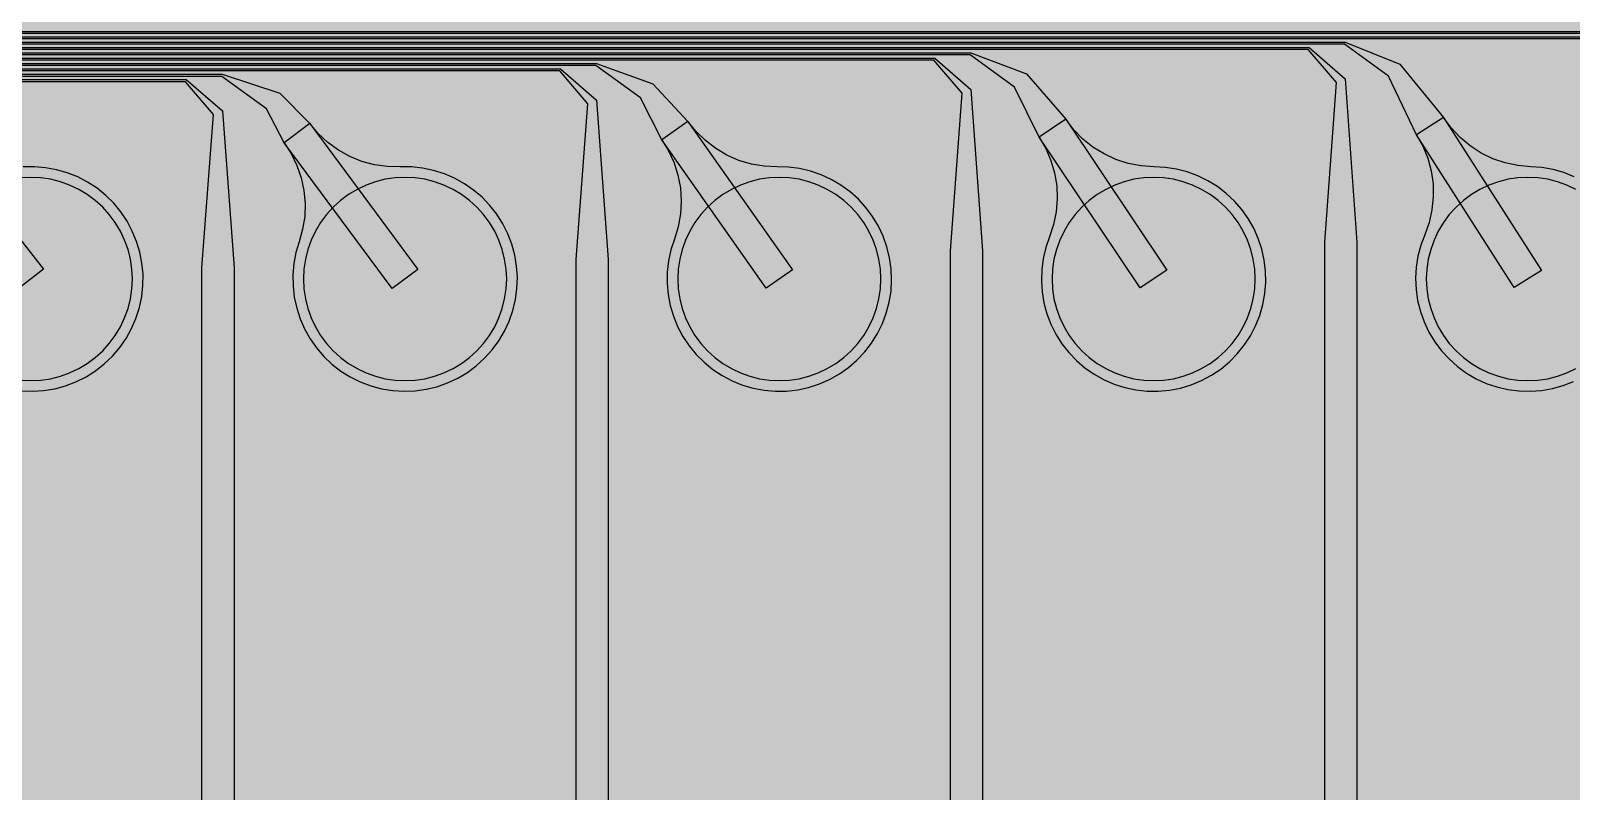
# Model space of a CAD drawing. Header units: metres. Extents: x -7220 to 10980, y -29667 to 1833.
# Drawn here: x -2607 to -1167, y -21631 to -20920 of the extents above; entities that cross this region are included whole.
import ezdxf

# ---------------------------------------------------------------- set-up
doc = ezdxf.new("R2010")
doc.units = ezdxf.units.M
for name, color, linetype in [('Metal1', 4, 'CONTINUOUS'), ('Polyimide', 7, 'CONTINUOUS'), ('Polyimide_Negative', 5, 'CONTINUOUS')]:
    doc.layers.add(name, color=color, linetype=linetype)

msp = doc.modelspace()

# ---------------------------------------------------------------- hatches: boundary and pattern name
at = {"layer": 'Polyimide'}
msp.add_hatch(color=7, dxfattribs=at).paths.add_polyline_path([(4099.4, -13861.6), (4142.6, -14152.8), (4214.2, -14438.4), (4313.4, -14715.5), (4439.2, -14981.7), (4590.6, -15234.2), (4766, -15470.7), (4963.7, -15688.8), (5181.8, -15886.5), (5418.3, -16061.9), (5670.8, -16213.3), (5936.9, -16339.1), (6214.1, -16438.3), (6499.7, -16509.9), (6790.9, -16553.1), (7085, -16567.5), (9980.4, -16567.5), (10058.8, -16571.4), (10136.4, -16582.9), (10212.6, -16601.9), (10286.5, -16628.4), (10357.5, -16662), (10424.8, -16702.3), (10487.9, -16749.1), (10546.1, -16801.8), (10598.8, -16860), (10645.6, -16923), (10685.9, -16990.4), (10719.5, -17061.4), (10745.9, -17135.3), (10765, -17211.4), (10776.5, -17289.1), (10780.4, -17367.5), (10780.4, -21957.3), (10741.6, -22012.9), (10706, -22070.6), (10673.6, -22130.1), (10644.5, -22191.4), (10618.9, -22254.2), (10596.8, -22318.2), (10578.3, -22383.5), (10563.4, -22449.6), (10552.2, -22516.5), (10544.7, -22583.8), (10541, -22651.5), (10541, -22719.3), (10544.7, -22787), (10552.2, -22854.4), (10563.4, -22921.2), (10578.3, -22987.4), (10596.8, -23052.6), (10618.9, -23116.7), (10644.5, -23179.5), (10673.6, -23240.7), (10706, -23300.3), (10741.6, -23357.9), (10780.4, -23413.5), (10780.4, -28667.5), (10776.5, -28745.9), (10765, -28823.6), (10745.9, -28899.7), (10719.5, -28973.6), (10685.9, -29044.6), (10645.6, -29112), (10598.8, -29175), (10546.1, -29233.2), (10487.9, -29285.9), (10424.8, -29332.7), (10357.5, -29373), (10286.5, -29406.6), (10212.6, -29433.1), (10136.4, -29452.1), (10058.8, -29463.6), (9980.4, -29467.5), (-6219.6, -29467.5), (-6298, -29463.6), (-6375.7, -29452.1), (-6451.9, -29433.1), (-6525.8, -29406.6), (-6596.7, -29373), (-6664.1, -29332.7), (-6727.1, -29285.9), (-6785.3, -29233.2), (-6838, -29175), (-6884.8, -29112), (-6925.2, -29044.6), (-6958.7, -28973.6), (-6985.2, -28899.7), (-7004.3, -28823.6), (-7015.8, -28745.9), (-7019.6, -28667.5), (-7019.6, -23426.3), (-6979.4, -23370.1), (-6942.3, -23311.6), (-6908.7, -23251.2), (-6878.5, -23189), (-6851.8, -23125.1), (-6828.8, -23059.9), (-6809.5, -22993.4), (-6794, -22926), (-6782.4, -22857.8), (-6774.6, -22789.1), (-6770.7, -22720), (-6770.7, -22650.8), (-6774.6, -22581.8), (-6782.4, -22513), (-6794, -22444.8), (-6809.5, -22377.4), (-6828.8, -22311), (-6851.8, -22245.7), (-6878.5, -22181.9), (-6908.7, -22119.7), (-6942.3, -22059.2), (-6979.4, -22000.8), (-7019.6, -21944.5), (-7019.6, -17367.5), (-7015.8, -17289.1), (-7004.3, -17211.4), (-6985.2, -17135.3), (-6958.7, -17061.4), (-6925.2, -16990.4), (-6884.8, -16923), (-6838, -16860), (-6785.3, -16801.8), (-6727.1, -16749.1), (-6664.1, -16702.3), (-6596.7, -16662), (-6525.8, -16628.4), (-6451.9, -16601.9), (-6375.7, -16582.9), (-6298, -16571.4), (-6219.6, -16567.5), (-3314, -16567.5), (-3019.9, -16553.1), (-2728.7, -16509.9), (-2443.1, -16438.3), (-2165.9, -16339.1), (-1899.8, -16213.3), (-1647.3, -16061.9), (-1410.8, -15886.5), (-1192.7, -15688.8), (-995, -15470.7), (-819.6, -15234.2), (-668.2, -14981.7), (-542.4, -14715.5), (-443.2, -14438.4), (-371.6, -14152.8), (-328.4, -13861.6), (-314, -13567.5), (-314, -13373.5), (-317.5, -13328.1), (-327.7, -13283.8), (-344.6, -13241.5), (-367.6, -13202.3), (-396.4, -13167), (-430.1, -13136.5), (-468, -13111.4), (-509.3, -13092.3), (-509.3, -13092.3), (-578.2, -13061.3), (-642.2, -13021.2), (-700.3, -12973), (-751.3, -12917.3), (-794.4, -12855.3), (-828.7, -12788.1), (-853.7, -12716.8), (-868.9, -12642.8), (-874, -12567.5), (-868.9, -12492.2), (-853.7, -12418.2), (-828.7, -12346.9), (-794.4, -12279.7), (-751.3, -12217.7), (-700.3, -12162), (-642.2, -12113.8), (-578.2, -12073.7), (-509.3, -12042.7), (-509.3, -12042.7), (-468, -12023.6), (-430.1, -11998.5), (-396.4, -11968), (-367.6, -11932.7), (-344.6, -11893.5), (-327.7, -11851.2), (-317.5, -11806.9), (-314, -11761.5), (-314, -11074.3), (-317.5, -11028.9), (-327.7, -10984.6), (-344.6, -10942.4), (-367.6, -10903.1), (-396.4, -10867.8), (-430.1, -10837.3), (-468, -10812.2), (-509.3, -10793.2), (-509.3, -10793.2), (-578.2, -10762.1), (-642.2, -10722.1), (-700.3, -10673.8), (-751.3, -10618.1), (-794.4, -10556.1), (-828.7, -10488.9), (-853.7, -10417.6), (-868.9, -10343.7), (-874, -10268.3), (-868.9, -10193), (-853.7, -10119), (-828.7, -10047.8), (-794.4, -9980.5), (-751.3, -9918.5), (-700.3, -9862.9), (-642.2, -9814.6), (-578.2, -9774.6), (-509.3, -9743.5), (-509.3, -9743.5), (-468, -9724.5), (-430.1, -9699.4), (-396.4, -9668.8), (-367.6, -9633.5), (-344.6, -9594.3), (-327.7, -9552), (-317.5, -9507.7), (-314, -9462.4), (-314, -8775.1), (-317.5, -8729.8), (-327.7, -8685.5), (-344.6, -8643.2), (-367.6, -8604), (-396.4, -8568.7), (-430.1, -8538.1), (-468, -8513), (-509.3, -8494), (-509.3, -8494), (-578.2, -8462.9), (-642.2, -8422.9), (-700.3, -8374.6), (-751.3, -8319), (-794.4, -8257), (-828.7, -8189.7), (-853.7, -8118.5), (-868.9, -8044.5), (-874, -7969.2), (-868.9, -7893.8), (-853.7, -7819.9), (-828.7, -7748.6), (-794.4, -7681.4), (-751.3, -7619.4), (-700.3, -7563.7), (-642.2, -7515.4), (-578.2, -7475.4), (-509.3, -7444.3), (-509.3, -7444.3), (-468, -7425.3), (-430.1, -7400.2), (-396.4, -7369.7), (-367.6, -7334.4), (-344.6, -7295.1), (-327.7, -7252.9), (-317.5, -7208.6), (-314, -7163.2), (-314, -6476), (-317.5, -6430.6), (-327.7, -6386.3), (-344.6, -6344), (-367.6, -6304.8), (-396.4, -6269.5), (-430.1, -6239), (-468, -6213.9), (-509.3, -6194.8), (-509.3, -6194.8), (-578.2, -6163.8), (-642.2, -6123.7), (-700.3, -6075.5), (-751.3, -6019.8), (-794.4, -5957.8), (-828.7, -5890.6), (-853.7, -5819.3), (-868.9, -5745.3), (-874, -5670), (-868.9, -5594.7), (-853.7, -5520.7), (-828.7, -5449.4), (-794.4, -5382.2), (-751.3, -5320.2), (-700.3, -5264.5), (-642.2, -5216.3), (-578.2, -5176.2), (-509.3, -5145.2), (-509.3, -5145.2), (-468, -5126.1), (-430.1, -5101), (-396.4, -5070.5), (-367.6, -5035.2), (-344.6, -4996), (-327.7, -4953.7), (-317.5, -4909.4), (-314, -4864), (-314, 380), (-314, 1532.5), (-269, 1532.5), (-268.8, 1525.6), (-268.1, 1518.8), (-267, 1512), (-265.4, 1505.3), (-263.4, 1498.7), (-261, 1492.3), (-258.2, 1486.1), (-254.9, 1480), (-251.3, 1474.2), (-247.3, 1468.6), (-242.9, 1463.3), (-238.2, 1458.3), (-233.2, 1453.6), (-227.9, 1449.2), (-222.3, 1445.2), (-216.5, 1441.6), (-210.4, 1438.3), (-204.2, 1435.5), (-197.8, 1433.1), (-191.2, 1431.1), (-184.5, 1429.5), (-177.7, 1428.4), (-170.9, 1427.7), (-164, 1427.5), (-157.1, 1427.7), (-150.3, 1428.4), (-143.5, 1429.5), (-136.8, 1431.1), (-130.2, 1433.1), (-123.8, 1435.5), (-117.6, 1438.3), (-111.5, 1441.6), (-105.7, 1445.2), (-100.1, 1449.2), (-94.8, 1453.6), (-89.8, 1458.3), (-85.1, 1463.3), (-80.7, 1468.6), (-76.7, 1474.2), (-73.1, 1480), (-69.8, 1486.1), (-67, 1492.3), (-64.6, 1498.7), (-62.6, 1505.3), (-61, 1512), (-59.9, 1518.8), (-59.2, 1525.6), (-59, 1532.5), (1786, 1532.5), (3835, 1532.5), (3835.2, 1539), (3835.9, 1545.6), (3836.9, 1552), (3838.4, 1558.4), (3840.3, 1564.6), (3842.6, 1570.8), (3845.3, 1576.7), (3848.4, 1582.5), (3851.9, 1588.1), (3855.7, 1593.4), (3859.8, 1598.4), (3864.3, 1603.2), (3869.1, 1607.7), (3874.1, 1611.8), (3879.4, 1615.6), (3885, 1619.1), (3890.8, 1622.2), (3896.7, 1624.9), (3902.9, 1627.2), (3909.1, 1629.1), (3915.5, 1630.6), (3921.9, 1631.6), (3928.5, 1632.3), (3935, 1632.5), (3941.5, 1632.3), (3948.1, 1631.6), (3954.5, 1630.6), (3960.9, 1629.1), (3967.1, 1627.2), (3973.3, 1624.9), (3979.2, 1622.2), (3985, 1619.1), (3990.6, 1615.6), (3995.9, 1611.8), (4000.9, 1607.7), (4005.7, 1603.2), (4010.2, 1598.4), (4014.3, 1593.4), (4018.1, 1588.1), (4021.6, 1582.5), (4024.7, 1576.7), (4027.4, 1570.8), (4029.7, 1564.6), (4031.6, 1558.4), (4033.1, 1552), (4034.1, 1545.6), (4034.8, 1539), (4035, 1532.5), (4085, 1532.5), (4085, 380), (4085, 330), (4085, -4864), (4088.5, -4909.4), (4098.7, -4953.7), (4115.6, -4996), (4138.6, -5035.2), (4167.4, -5070.5), (4201.1, -5101), (4239, -5126.1), (4280.3, -5145.2), (4280.3, -5145.2), (4349.2, -5176.2), (4413.2, -5216.3), (4471.3, -5264.5), (4522.3, -5320.2), (4565.4, -5382.2), (4599.7, -5449.4), (4624.7, -5520.7), (4639.9, -5594.7), (4645, -5670), (4639.9, -5745.3), (4624.7, -5819.3), (4599.7, -5890.6), (4565.4, -5957.8), (4522.3, -6019.8), (4471.3, -6075.5), (4413.2, -6123.7), (4349.2, -6163.8), (4280.3, -6194.8), (4239, -6213.9), (4201.1, -6239), (4167.4, -6269.5), (4138.6, -6304.8), (4115.6, -6344), (4098.7, -6386.3), (4088.5, -6430.6), (4085, -6476), (4085, -13567.5), (4099.4, -13861.6)])

# ---------------------------------------------------------------- linework, layer by layer
at = {"layer": 'Metal1'}
for points in [[(1048.9, -18191.7), (1048.9, -22187.9), (1018.3, -22218.5), (-5827.5, -22218.5), (-5858.1, -22187.9), (-5858.1, -20951.6), (-5827.5, -20921), (-1028.1, -20921), (-977.7, -20942.4), (-933, -21000), (-844.3, -21144.7), (-869.9, -21160.3), (-958.6, -21015.6), (-987.7, -20952.8), (-1028.6, -20923), (-5826.7, -20923), (-5856.1, -20952.4), (-5856.1, -22187.1), (-5826.7, -22216.5), (1017.5, -22216.5), (1046.9, -22187.1), (1046.9, -18191.7)], [(1043.9, -18191.7), (1043.9, -22182.9), (1013.3, -22213.5), (-5822.5, -22213.5), (-5853.1, -22182.9), (-5853.1, -20956.6), (-5822.5, -20926), (-1061.7, -20926), (-1028.1, -20955.3), (-1017.1, -21110.2), (-1017.1, -21892.5), (-1047.1, -21892.5), (-1047.1, -21110.2), (-1036.2, -20958.7), (-1062.5, -20928), (-5821.7, -20928), (-5851.1, -20957.4), (-5851.1, -22182.1), (-5821.7, -22211.5), (1012.5, -22211.5), (1041.9, -22182.1), (1041.9, -18191.7)], [(1038.9, -18191.7), (1038.9, -22177.9), (1008.3, -22208.5), (-5817.5, -22208.5), (-5848.1, -22177.9), (-5848.1, -20961.6), (-5817.5, -20931), (-1378.1, -20931), (-1326.9, -20951.7), (-1286, -21001.5), (-1194.5, -21144.4), (-1219.8, -21160.6), (-1311.3, -21017.7), (-1337.4, -20962.9), (-1378.6, -20933), (-5816.7, -20933), (-5846.1, -20962.4), (-5846.1, -22177.1), (-5816.7, -22206.5), (1007.5, -22206.5), (1036.9, -22177.1), (1036.9, -18191.7)], [(1033.9, -18191.7), (1033.9, -22172.9), (1003.3, -22203.5), (-5812.5, -22203.5), (-5843.1, -22172.9), (-5843.1, -20966.6), (-5812.5, -20936), (-1411.7, -20936), (-1378.1, -20965.3), (-1367.1, -21118.2), (-1367.1, -21892.5), (-1397.1, -21892.5), (-1397.1, -21118.2), (-1386.2, -20968.7), (-1412.5, -20938), (-5811.7, -20938), (-5841.1, -20967.4), (-5841.1, -22172.1), (-5811.7, -22201.5), (1002.5, -22201.5), (1031.9, -22172.1), (1031.9, -18191.7)], [(1028.9, -18191.7), (1028.9, -22167.9), (998.3, -22198.5), (-5807.5, -22198.5), (-5838.1, -22167.9), (-5838.1, -20971.6), (-5807.5, -20941), (-1728.1, -20941), (-1676.1, -20960.8), (-1639.2, -21003.2), (-1544.7, -21144.1), (-1569.6, -21160.9), (-1664.1, -21019.9), (-1687.1, -20973), (-1728.6, -20943), (-5806.7, -20943), (-5836.1, -20972.4), (-5836.1, -22167.1), (-5806.7, -22196.5), (997.5, -22196.5), (1026.9, -22167.1), (1026.9, -18191.7)], [(1023.9, -18191.7), (1023.9, -22162.9), (993.3, -22193.5), (-5802.5, -22193.5), (-5833.1, -22162.9), (-5833.1, -20976.6), (-5802.5, -20946), (-1761.7, -20946), (-1728, -20975.3), (-1717.1, -21126.2), (-1717.1, -21892.5), (-1747.1, -21892.5), (-1747.1, -21126.2), (-1736.2, -20978.7), (-1762.5, -20948), (-5801.7, -20948), (-5831.1, -20977.4), (-5831.1, -22162.1), (-5801.7, -22191.5), (992.5, -22191.5), (1021.9, -22162.1), (1021.9, -18191.7)], [(1018.9, -18191.7), (1018.9, -22157.9), (988.3, -22188.5), (-5797.5, -22188.5), (-5828.1, -22157.9), (-5828.1, -20981.6), (-5797.5, -20951), (-2078.1, -20951), (-2025.3, -20969.9), (-1992.6, -21005.1), (-1894.9, -21143.9), (-1919.4, -21161.1), (-2017.1, -21022.4), (-2036.9, -20983.2), (-2078.6, -20953), (-5796.7, -20953), (-5826.1, -20982.4), (-5826.1, -22157.1), (-5796.7, -22186.5), (987.5, -22186.5), (1016.9, -22157.1), (1016.9, -18191.7)], [(1013.9, -18191.7), (1013.9, -22152.9), (983.3, -22183.5), (-5792.5, -22183.5), (-5823.1, -22152.9), (-5823.1, -20986.6), (-5792.5, -20956), (-2111.7, -20956), (-2078, -20985.3), (-2067.1, -21134.2), (-2067.1, -21892.5), (-2097.1, -21892.5), (-2097.1, -21134.2), (-2086.3, -20988.7), (-2112.5, -20958), (-5791.7, -20958), (-5821.1, -20987.4), (-5821.1, -22152.1), (-5791.7, -22181.5), (982.5, -22181.5), (1011.9, -22152.1), (1011.9, -18191.7)], [(1008.9, -18191.7), (1008.9, -22147.9), (978.3, -22178.5), (-5787.5, -22178.5), (-5818.1, -22147.9), (-5818.1, -20991.6), (-5787.5, -20961), (-2428.1, -20961), (-2374.4, -20978.8), (-2346.1, -21007.2), (-2245.1, -21143.6), (-2269.2, -21161.4), (-2370.2, -21025.1), (-2386.6, -20993.4), (-2428.6, -20963), (-5786.7, -20963), (-5816.1, -20992.4), (-5816.1, -22147.1), (-5786.7, -22176.5), (977.5, -22176.5), (1006.9, -22147.1), (1006.9, -18191.7)], [(1003.9, -18191.7), (1003.9, -22142.9), (973.3, -22173.5), (-5782.5, -22173.5), (-5813.1, -22142.9), (-5813.1, -20996.6), (-5782.5, -20966), (-2461.7, -20966), (-2428, -20995.3), (-2417.1, -21142.2), (-2417.1, -21892.5), (-2447.1, -21892.5), (-2447.1, -21142.2), (-2436.3, -20998.7), (-2462.5, -20968), (-5781.7, -20968), (-5811.1, -20997.4), (-5811.1, -22142.1), (-5781.7, -22171.5), (972.5, -22171.5), (1001.9, -22142.1), (1001.9, -18191.7)], [(998.9, -18191.7), (998.9, -22137.9), (968.3, -22168.5), (-5777.5, -22168.5), (-5808.1, -22137.9), (-5808.1, -21001.6), (-5777.5, -20971), (-2778.1, -20971), (-2723.4, -20987.6), (-2699.9, -21009.6), (-2595.3, -21143.3), (-2618.9, -21161.7), (-2723.5, -21028.1), (-2736.3, -21003.6), (-2778.6, -20973), (-5776.7, -20973), (-5806.1, -21002.4), (-5806.1, -22137.1), (-5776.7, -22166.5), (967.5, -22166.5), (996.9, -22137.1), (996.9, -18191.7)], [(-1163.8, -21056.9), (-1173.5, -21053), (-1183.6, -21050.2), (-1194, -21048.3), (-1204.4, -21047.5), (-1216.5, -21046.5), (-1228.5, -21044), (-1240, -21040), (-1250.9, -21034.7), (-1261.2, -21028), (-1270.5, -21020.2), (-1278.8, -21011.3), (-1286, -21001.5), (-1311.3, -21017.7), (-1311.3, -21017.7), (-1305.3, -21028.3), (-1300.8, -21039.6), (-1297.6, -21051.4), (-1295.8, -21063.4), (-1295.6, -21075.6), (-1296.8, -21087.7), (-1299.5, -21099.6), (-1303.6, -21111.1), (-1307.3, -21120.9), (-1309.9, -21131), (-1311.5, -21141.4), (-1312.1, -21151.8), (-1311.7, -21162.3), (-1310.2, -21172.7), (-1307.6, -21182.9), (-1304.1, -21192.7), (-1299.6, -21202.2), (-1294.2, -21211.2), (-1287.9, -21219.6), (-1280.8, -21227.3), (-1273, -21234.2), (-1264.5, -21240.4), (-1255.5, -21245.7), (-1246, -21250.1), (-1236, -21253.4), (-1225.8, -21255.8), (-1215.5, -21257.2), (-1205, -21257.5), (-1194.5, -21256.7), (-1184.2, -21255), (-1174.1, -21252.2), (-1164.3, -21248.4)], [(-2616, -21257.1), (-2605.6, -21257.5), (-2595.1, -21256.8), (-2584.8, -21255.1), (-2574.7, -21252.4), (-2564.9, -21248.6), (-2555.5, -21243.9), (-2546.6, -21238.3), (-2538.4, -21231.9), (-2530.8, -21224.6), (-2524, -21216.7), (-2518, -21208), (-2512.9, -21198.9), (-2508.8, -21189.3), (-2505.6, -21179.3), (-2503.4, -21169), (-2502.3, -21158.6), (-2502.2, -21148.1), (-2503.2, -21137.7), (-2505.2, -21127.4), (-2508.2, -21117.4), (-2512.2, -21107.7), (-2517.1, -21098.4), (-2522.9, -21089.7), (-2529.6, -21081.7), (-2537.1, -21074.3), (-2545.2, -21067.7), (-2554, -21061.9), (-2563.3, -21057.1), (-2573, -21053.2), (-2583.1, -21050.3), (-2593.4, -21048.4), (-2603.8, -21047.6), (-2614.3, -21047.7)]]:
    msp.add_lwpolyline(points, dxfattribs=at)
for points in [[(-2370.2, -21025.1), (-2363.6, -21035.3), (-2358.2, -21046.3), (-2354.3, -21057.8), (-2351.7, -21069.7), (-2350.6, -21081.8), (-2351, -21094), (-2352.9, -21106), (-2356.2, -21117.7), (-2359.2, -21127.8), (-2361.1, -21138.1), (-2362, -21148.5), (-2361.9, -21159), (-2360.8, -21169.4), (-2358.5, -21179.7), (-2355.3, -21189.6), (-2351.1, -21199.2), (-2346, -21208.4), (-2340, -21217), (-2333.2, -21224.9), (-2325.6, -21232.1), (-2317.3, -21238.6), (-2308.4, -21244.1), (-2299, -21248.8), (-2289.2, -21252.5), (-2279.1, -21255.2), (-2268.7, -21256.9), (-2258.3, -21257.5), (-2247.8, -21257.1), (-2237.4, -21255.6), (-2227.3, -21253.2), (-2217.4, -21249.7), (-2207.9, -21245.2), (-2198.9, -21239.9), (-2190.5, -21233.6), (-2182.7, -21226.6), (-2175.7, -21218.8), (-2169.5, -21210.3), (-2164.2, -21201.3), (-2159.8, -21191.8), (-2156.3, -21181.9), (-2153.9, -21171.7), (-2152.5, -21161.3), (-2152.1, -21150.9), (-2152.8, -21140.4), (-2154.5, -21130.1), (-2157.3, -21120), (-2161, -21110.2), (-2165.7, -21100.8), (-2171.3, -21091.9), (-2177.8, -21083.7), (-2185.1, -21076.1), (-2193, -21069.3), (-2201.6, -21063.4), (-2210.8, -21058.3), (-2220.4, -21054.1), (-2230.4, -21051), (-2240.7, -21048.8), (-2251.1, -21047.7), (-2261.6, -21047.6), (-2273.7, -21047.4), (-2285.8, -21045.7), (-2297.6, -21042.5), (-2308.9, -21037.9), (-2319.5, -21032), (-2329.4, -21024.9), (-2338.3, -21016.6), (-2346.1, -21007.2), (-2370.2, -21025.1)], [(-2017.1, -21022.4), (-2010.7, -21032.8), (-2005.6, -21043.8), (-2001.9, -21055.4), (-1999.7, -21067.4), (-1998.9, -21079.6), (-1999.6, -21091.7), (-2001.7, -21103.7), (-2005.3, -21115.4), (-2008.5, -21125.3), (-2010.8, -21135.6), (-2011.9, -21146), (-2012.1, -21156.5), (-2011.1, -21166.9), (-2009.2, -21177.2), (-2006.2, -21187.2), (-2002.3, -21197), (-1997.3, -21206.2), (-1991.5, -21214.9), (-1984.9, -21223), (-1977.5, -21230.4), (-1969.4, -21237.1), (-1960.6, -21242.8), (-1951.3, -21247.7), (-1941.6, -21251.7), (-1931.6, -21254.6), (-1921.3, -21256.5), (-1910.8, -21257.4), (-1900.4, -21257.3), (-1889.9, -21256.1), (-1879.7, -21253.9), (-1869.7, -21250.6), (-1860.1, -21246.4), (-1851, -21241.3), (-1842.5, -21235.2), (-1834.5, -21228.4), (-1827.3, -21220.7), (-1820.9, -21212.5), (-1815.4, -21203.6), (-1810.7, -21194.2), (-1807.1, -21184.4), (-1804.4, -21174.2), (-1802.7, -21163.9), (-1802.1, -21153.4), (-1802.6, -21142.9), (-1804, -21132.6), (-1806.5, -21122.4), (-1810, -21112.5), (-1814.5, -21103), (-1819.9, -21094), (-1826.2, -21085.6), (-1833.2, -21077.9), (-1841, -21070.9), (-1849.5, -21064.7), (-1858.5, -21059.4), (-1868, -21055), (-1878, -21051.6), (-1888.2, -21049.2), (-1898.5, -21047.9), (-1909, -21047.5), (-1921.2, -21047), (-1933.2, -21045), (-1944.9, -21041.6), (-1956.1, -21036.7), (-1966.6, -21030.5), (-1976.3, -21023.1), (-1985, -21014.6), (-1992.6, -21005.1), (-2017.1, -21022.4)], [(-1664.1, -21019.9), (-1658, -21030.4), (-1653.1, -21041.6), (-1649.7, -21053.3), (-1647.7, -21065.3), (-1647.2, -21077.5), (-1648.2, -21089.6), (-1650.6, -21101.6), (-1654.5, -21113.1), (-1657.9, -21123), (-1660.3, -21133.2), (-1661.7, -21143.6), (-1662.1, -21154.1), (-1661.4, -21164.5), (-1659.7, -21174.9), (-1657, -21185), (-1653.2, -21194.8), (-1648.5, -21204.1), (-1642.9, -21213), (-1636.5, -21221.3), (-1629.2, -21228.8), (-1621.3, -21235.6), (-1612.7, -21241.6), (-1603.5, -21246.7), (-1593.9, -21250.9), (-1583.9, -21254), (-1573.6, -21256.2), (-1563.2, -21257.3), (-1552.7, -21257.4), (-1542.3, -21256.4), (-1532, -21254.5), (-1522, -21251.4), (-1512.3, -21247.4), (-1503.1, -21242.5), (-1494.4, -21236.7), (-1486.3, -21230), (-1478.9, -21222.5), (-1472.3, -21214.4), (-1466.6, -21205.6), (-1461.7, -21196.3), (-1457.8, -21186.6), (-1454.9, -21176.5), (-1453, -21166.2), (-1452.2, -21155.8), (-1452.4, -21145.3), (-1453.6, -21134.9), (-1455.9, -21124.7), (-1459.2, -21114.7), (-1463.4, -21105.1), (-1468.6, -21096), (-1474.7, -21087.5), (-1481.6, -21079.6), (-1489.2, -21072.4), (-1497.5, -21066.1), (-1506.4, -21060.6), (-1515.8, -21056), (-1525.7, -21052.3), (-1535.8, -21049.7), (-1546.2, -21048.1), (-1556.6, -21047.5), (-1568.8, -21046.7), (-1580.8, -21044.4), (-1592.4, -21040.7), (-1603.4, -21035.6), (-1613.8, -21029.2), (-1623.3, -21021.6), (-1631.8, -21012.9), (-1639.2, -21003.2), (-1664.1, -21019.9)]]:
    msp.add_lwpolyline(points, close=True, dxfattribs=at)
at = {"layer": 'Polyimide_Negative'}
for points in [[(-2616.4, -21247), (-2607.1, -21247.5), (-2597.8, -21247), (-2588.6, -21245.7), (-2579.5, -21243.4), (-2570.8, -21240.3), (-2562.3, -21236.3), (-2554.3, -21231.5), (-2546.9, -21225.9), (-2539.9, -21219.7), (-2533.7, -21212.8), (-2528.1, -21205.3), (-2523.3, -21197.3), (-2519.4, -21188.9), (-2516.2, -21180.1), (-2514, -21171), (-2512.6, -21161.8), (-2512.1, -21152.5), (-2512.1, -21152.5), (-2512.6, -21143.2), (-2514, -21134), (-2516.2, -21124.9), (-2519.4, -21116.1), (-2523.3, -21107.7), (-2528.1, -21099.7), (-2533.7, -21092.2), (-2539.9, -21085.3), (-2546.9, -21079.1), (-2554.3, -21073.5), (-2562.3, -21068.7), (-2570.8, -21064.7), (-2579.5, -21061.6), (-2588.6, -21059.3), (-2597.8, -21058), (-2607.1, -21057.5), (-2616.4, -21058)], [(-1162.3, -21068.7), (-1170.8, -21064.7), (-1179.5, -21061.6), (-1188.6, -21059.3), (-1197.8, -21058), (-1207.1, -21057.5), (-1216.4, -21058), (-1225.7, -21059.3), (-1234.7, -21061.6), (-1243.5, -21064.7), (-1251.9, -21068.7), (-1259.9, -21073.5), (-1267.4, -21079.1), (-1274.3, -21085.3), (-1280.6, -21092.2), (-1286.1, -21099.7), (-1290.9, -21107.7), (-1294.9, -21116.1), (-1298, -21124.9), (-1300.3, -21134), (-1301.7, -21143.2), (-1302.1, -21152.5), (-1301.7, -21161.8), (-1300.3, -21171), (-1298, -21180.1), (-1294.9, -21188.9), (-1290.9, -21197.3), (-1286.1, -21205.3), (-1280.6, -21212.8), (-1274.3, -21219.7), (-1267.4, -21225.9), (-1259.9, -21231.5), (-1251.9, -21236.3), (-1243.5, -21240.3), (-1234.7, -21243.4), (-1225.7, -21245.7), (-1216.4, -21247), (-1207.1, -21247.5), (-1197.8, -21247), (-1188.6, -21245.7), (-1179.5, -21243.4), (-1170.8, -21240.3), (-1162.3, -21236.3)]]:
    msp.add_lwpolyline(points, dxfattribs=at)
for points in [[(-2162.1, -21152.5), (-2162.6, -21143.2), (-2164, -21134), (-2166.2, -21124.9), (-2169.4, -21116.1), (-2173.3, -21107.7), (-2178.1, -21099.7), (-2183.7, -21092.2), (-2189.9, -21085.3), (-2196.9, -21079.1), (-2204.3, -21073.5), (-2212.3, -21068.7), (-2220.8, -21064.7), (-2229.5, -21061.6), (-2238.6, -21059.3), (-2247.8, -21058), (-2257.1, -21057.5), (-2266.4, -21058), (-2275.7, -21059.3), (-2284.7, -21061.6), (-2293.5, -21064.7), (-2301.9, -21068.7), (-2309.9, -21073.5), (-2317.4, -21079.1), (-2324.3, -21085.3), (-2330.6, -21092.2), (-2336.1, -21099.7), (-2340.9, -21107.7), (-2344.9, -21116.1), (-2348, -21124.9), (-2350.3, -21134), (-2351.7, -21143.2), (-2352.1, -21152.5), (-2351.7, -21161.8), (-2350.3, -21171), (-2348, -21180.1), (-2344.9, -21188.9), (-2340.9, -21197.3), (-2336.1, -21205.3), (-2330.6, -21212.8), (-2324.3, -21219.7), (-2317.4, -21225.9), (-2309.9, -21231.5), (-2301.9, -21236.3), (-2293.5, -21240.3), (-2284.7, -21243.4), (-2275.7, -21245.7), (-2266.4, -21247), (-2257.1, -21247.5), (-2247.8, -21247), (-2238.6, -21245.7), (-2229.5, -21243.4), (-2220.8, -21240.3), (-2212.3, -21236.3), (-2204.3, -21231.5), (-2196.9, -21225.9), (-2189.9, -21219.7), (-2183.7, -21212.8), (-2178.1, -21205.3), (-2173.3, -21197.3), (-2169.4, -21188.9), (-2166.2, -21180.1), (-2164, -21171), (-2162.6, -21161.8), (-2162.1, -21152.5)], [(-1812.1, -21152.5), (-1812.6, -21143.2), (-1814, -21134), (-1816.2, -21124.9), (-1819.4, -21116.1), (-1823.3, -21107.7), (-1828.1, -21099.7), (-1833.7, -21092.2), (-1839.9, -21085.3), (-1846.9, -21079.1), (-1854.3, -21073.5), (-1862.3, -21068.7), (-1870.8, -21064.7), (-1879.5, -21061.6), (-1888.6, -21059.3), (-1897.8, -21058), (-1907.1, -21057.5), (-1916.4, -21058), (-1925.7, -21059.3), (-1934.7, -21061.6), (-1943.5, -21064.7), (-1951.9, -21068.7), (-1959.9, -21073.5), (-1967.4, -21079.1), (-1974.3, -21085.3), (-1980.6, -21092.2), (-1986.1, -21099.7), (-1990.9, -21107.7), (-1994.9, -21116.1), (-1998, -21124.9), (-2000.3, -21134), (-2001.7, -21143.2), (-2002.1, -21152.5), (-2001.7, -21161.8), (-2000.3, -21171), (-1998, -21180.1), (-1994.9, -21188.9), (-1990.9, -21197.3), (-1986.1, -21205.3), (-1980.6, -21212.8), (-1974.3, -21219.7), (-1967.4, -21225.9), (-1959.9, -21231.5), (-1951.9, -21236.3), (-1943.5, -21240.3), (-1934.7, -21243.4), (-1925.7, -21245.7), (-1916.4, -21247), (-1907.1, -21247.5), (-1897.8, -21247), (-1888.6, -21245.7), (-1879.5, -21243.4), (-1870.8, -21240.3), (-1862.3, -21236.3), (-1854.3, -21231.5), (-1846.9, -21225.9), (-1839.9, -21219.7), (-1833.7, -21212.8), (-1828.1, -21205.3), (-1823.3, -21197.3), (-1819.4, -21188.9), (-1816.2, -21180.1), (-1814, -21171), (-1812.6, -21161.8), (-1812.1, -21152.5)], [(-1462.1, -21152.5), (-1462.6, -21143.2), (-1464, -21134), (-1466.2, -21124.9), (-1469.4, -21116.1), (-1473.3, -21107.7), (-1478.1, -21099.7), (-1483.7, -21092.2), (-1489.9, -21085.3), (-1496.9, -21079.1), (-1504.3, -21073.5), (-1512.3, -21068.7), (-1520.8, -21064.7), (-1529.5, -21061.6), (-1538.6, -21059.3), (-1547.8, -21058), (-1557.1, -21057.5), (-1566.4, -21058), (-1575.7, -21059.3), (-1584.7, -21061.6), (-1593.5, -21064.7), (-1601.9, -21068.7), (-1609.9, -21073.5), (-1617.4, -21079.1), (-1624.3, -21085.3), (-1630.6, -21092.2), (-1636.1, -21099.7), (-1640.9, -21107.7), (-1644.9, -21116.1), (-1648, -21124.9), (-1650.3, -21134), (-1651.7, -21143.2), (-1652.1, -21152.5), (-1651.7, -21161.8), (-1650.3, -21171), (-1648, -21180.1), (-1644.9, -21188.9), (-1640.9, -21197.3), (-1636.1, -21205.3), (-1630.6, -21212.8), (-1624.3, -21219.7), (-1617.4, -21225.9), (-1609.9, -21231.5), (-1601.9, -21236.3), (-1593.5, -21240.3), (-1584.7, -21243.4), (-1575.7, -21245.7), (-1566.4, -21247), (-1557.1, -21247.5), (-1547.8, -21247), (-1538.6, -21245.7), (-1529.5, -21243.4), (-1520.8, -21240.3), (-1512.3, -21236.3), (-1504.3, -21231.5), (-1496.9, -21225.9), (-1489.9, -21219.7), (-1483.7, -21212.8), (-1478.1, -21205.3), (-1473.3, -21197.3), (-1469.4, -21188.9), (-1466.2, -21180.1), (-1464, -21171), (-1462.6, -21161.8), (-1462.1, -21152.5)]]:
    msp.add_lwpolyline(points, close=True, dxfattribs=at)

doc.saveas('drawing.dxf')
